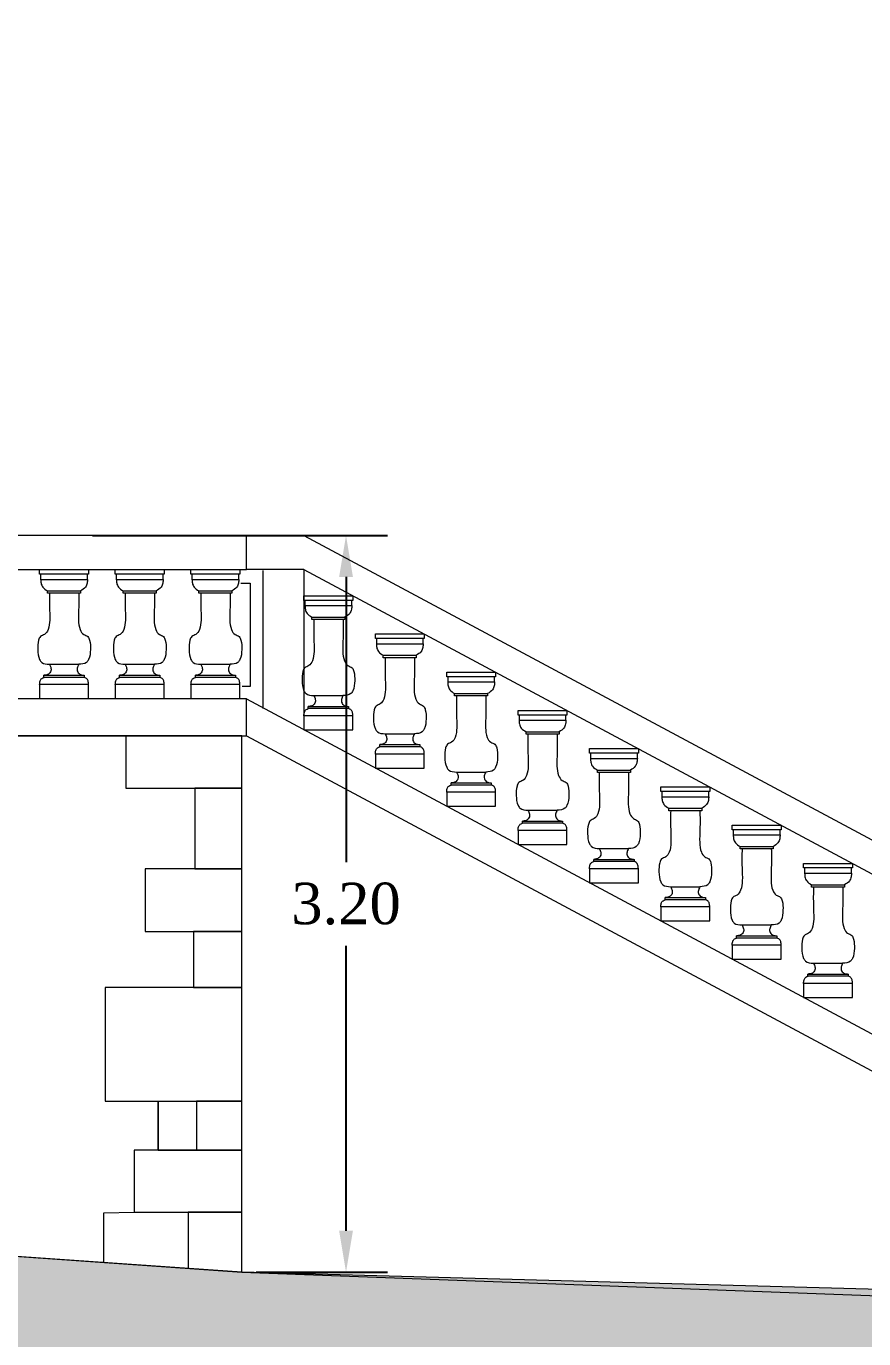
# Model space of a CAD drawing. Header units: millimetres. Extents: x -17502 to -16646, y 1856 to 2034.
# Drawn here: x -16848.3 to -16844.66, y 1860.29 to 1865.99 of the extents above; entities that cross this region are included whole.
import ezdxf

# ---------------------------------------------------------------- set-up
doc = ezdxf.new("R2010")
doc.units = ezdxf.units.MM
doc.layers.get('0').update_dxf_attribs({"lineweight": 9})
doc.layers.get('Defpoints').update_dxf_attribs({"lineweight": 9})
doc.styles.get("Standard").update_dxf_attribs({"font": 'times.ttf'})
doc.dimstyles.get("Standard").update_dxf_attribs({"dimtxt": 0.18, "dimasz": 0.18, "dimexe": 0.18, "dimexo": 0.0625, "dimgap": 0.09, "dimtad": 0, "dimtih": 1, "dimtoh": 1, "dimzin": 0, "dimdsep": 46, "dimtxsty": 'Standard', "dimcen": 0.09, "dimadec": 0, "dimazin": 0, "dimtfac": 1, "dimtofl": 0, "dimtmove": 0, "dimatfit": 3, "dimfxl": 1, "dimtolj": 1, "dimtzin": 0, "dimarcsym": 0})

# ---------------------------------------------------------------- blocks, each defined once
blk = doc.blocks.new('*D537')
at = {"color": 0, "lineweight": -2, "transparency": 16777216}
for p, q in [((-16848.01125570177, 1863.778877671685), (-16846.73058407038, 1863.778877671685)), ((-16846.91058407038, 1863.598877671685), (-16846.91058407038, 1862.360694542629)), ((-16846.91058407038, 1860.758877671685), (-16846.91058407038, 1861.99706080074)), ((-16847.30078005497, 1860.578877671685), (-16846.73058407038, 1860.578877671685))]:
    blk.add_line(p, q, dxfattribs=at)
at = {"color": 0, "lineweight": 9, "transparency": 16777216}
for points in [[(-16846.94058407038, 1863.598877671685), (-16846.88058407038, 1863.598877671685), (-16846.91058407038, 1863.778877671685)], [(-16846.94058407038, 1860.758877671685), (-16846.88058407038, 1860.758877671685), (-16846.91058407038, 1860.578877671685)]]:
    blk.add_solid(points, dxfattribs=at)
at = {"layer": 'Defpoints', "color": 0, "lineweight": 9, "transparency": 16777216}
for p in [(-16848.07375570177, 1863.778877671685), (-16847.36328005497, 1860.578877671685), (-16846.91058407038, 1860.578877671685)]:
    blk.add_point(p, dxfattribs=at)
at = {"color": 0, "lineweight": 9, "transparency": 16777216, "insert": (-16846.91058407038, 1862.178877671682), "char_height": 0.18, "attachment_point": 5}
blk.add_mtext('\\A1;3.20', dxfattribs=at)

msp = doc.modelspace()

# ---------------------------------------------------------------- hatches: boundary and pattern name
at = {"lineweight": 9}
msp.add_hatch(color=254, dxfattribs=at).paths.add_polyline_path([(-16840.66098971528, 1860.398341632455), (-16847.36328005497, 1860.578877671685), (-16850.64828005497, 1860.810565329115), (-16851.33328005497, 1860.858877671685), (-16853.83328005497, 1860.858877671685), (-16854.51828005497, 1860.878519248746), (-16854.86305212836, 1861.368877671685), (-16858.51218845708, 1861.580697557381), (-16861.78528456772, 1863.072965295023), (-16861.78528456772, 1864.39089590515), (-16862.22410138774, 1864.39089590515), (-16862.22410138774, 1863.807170920898), (-16864.17263352049, 1863.807170920898), (-16866.1249177284, 1865.991070964753), (-16866.1249177284, 1859.486771225422), (-16840.66098971528, 1859.486771225422)])

# ---------------------------------------------------------------- linework, layer by layer
for p, q in [((-16847.36328005497, 1860.578877671685), (-16850.64828005497, 1860.810565329115)), ((-16840.66098971528, 1860.398341632455), (-16847.36328005497, 1860.578877671685))]:
    msp.add_line(p, q, dxfattribs=at)
for points in [[(-16850.64828005497, 1863.631237949472), (-16847.34328005497, 1863.631237949472), (-16847.34328005497, 1863.778877671685), (-16850.64828005497, 1863.778877671685)], [(-16848.24118277778, 1863.631237949472), (-16848.02895817029, 1863.631237949472), (-16848.02895817029, 1863.611097933869), (-16848.24118277778, 1863.611097933869)], [(-16847.91255720335, 1863.631237949472), (-16847.70033259586, 1863.631237949472), (-16847.70033259586, 1863.611097933869), (-16847.91255720335, 1863.611097933869)], [(-16847.58393162893, 1863.631237949472), (-16847.37170702144, 1863.631237949472), (-16847.37170702144, 1863.611097933869), (-16847.58393162893, 1863.611097933869)], [(-16848.23683404358, 1863.588564670014), (-16848.03330690449, 1863.588564670014), (-16848.03330690449, 1863.611097933869), (-16848.23683404358, 1863.611097933869)], [(-16847.90820846915, 1863.588564670014), (-16847.70468133006, 1863.588564670014), (-16847.70468133006, 1863.611097933869), (-16847.90820846915, 1863.611097933869)], [(-16847.57958289473, 1863.588564670014), (-16847.37605575564, 1863.588564670014), (-16847.37605575564, 1863.611097933869), (-16847.57958289473, 1863.611097933869)], [(-16848.20671979959, 1863.538357185638), (-16848.06342114848, 1863.538357185638), (-16848.06342114848, 1863.527878135943), (-16848.20671979959, 1863.527878135943)], [(-16847.87809422516, 1863.538357185638), (-16847.73479557406, 1863.538357185638), (-16847.73479557406, 1863.527878135943), (-16847.87809422516, 1863.527878135943)], [(-16847.54946865074, 1863.538357185638), (-16847.40616999963, 1863.538357185638), (-16847.40616999963, 1863.527878135943), (-16847.54946865074, 1863.527878135943)], [(-16847.09328005497, 1863.517546195454), (-16846.88105544748, 1863.517546195454), (-16846.88105544748, 1863.497406179851), (-16847.09328005497, 1863.497406179851)], [(-16847.08893132077, 1863.474872915996), (-16846.88540418168, 1863.474872915996), (-16846.88540418168, 1863.497406179851), (-16847.08893132077, 1863.497406179851)], [(-16847.05881707678, 1863.42466543162), (-16846.91551842567, 1863.42466543162), (-16846.91551842567, 1863.414186381925), (-16847.05881707678, 1863.414186381925)], [(-16846.78328005497, 1863.351474766874), (-16846.57105544748, 1863.351474766874), (-16846.57105544748, 1863.33133475127), (-16846.78328005497, 1863.33133475127)], [(-16846.77893132076, 1863.308801487416), (-16846.57540418168, 1863.308801487416), (-16846.57540418168, 1863.33133475127), (-16846.77893132076, 1863.33133475127)], [(-16846.74881707678, 1863.258594003039), (-16846.60551842567, 1863.258594003039), (-16846.60551842567, 1863.248114953345), (-16846.74881707678, 1863.248114953345)], [(-16848.22232079811, 1863.172364222585), (-16848.04782014996, 1863.172364222585), (-16848.04782014996, 1863.162754627715), (-16848.22232079811, 1863.162754627715)], [(-16847.89369522368, 1863.172364222585), (-16847.71919457553, 1863.172364222585), (-16847.71919457553, 1863.162754627715), (-16847.89369522368, 1863.162754627715)], [(-16847.56506964926, 1863.172364222585), (-16847.39056900111, 1863.172364222585), (-16847.39056900111, 1863.162754627715), (-16847.56506964926, 1863.162754627715)], [(-16846.47328005497, 1863.185403338295), (-16846.26105544748, 1863.185403338295), (-16846.26105544748, 1863.165263322692), (-16846.47328005497, 1863.165263322692)], [(-16846.46893132077, 1863.142730058838), (-16846.26540418168, 1863.142730058838), (-16846.26540418168, 1863.165263322692), (-16846.46893132077, 1863.165263322692)], [(-16848.24118277778, 1863.070604616902), (-16848.02895817029, 1863.070604616902), (-16848.02895817029, 1863.13157176527), (-16848.24118277778, 1863.13157176527)], [(-16847.91255720335, 1863.070604616902), (-16847.70033259586, 1863.070604616902), (-16847.70033259586, 1863.13157176527), (-16847.91255720335, 1863.13157176527)], [(-16847.58393162893, 1863.070604616902), (-16847.37170702144, 1863.070604616902), (-16847.37170702144, 1863.13157176527), (-16847.58393162893, 1863.13157176527)], [(-16847.34328005497, 1863.068877671685), (-16850.64828005497, 1863.068877671685), (-16850.64828005497, 1862.908877671685), (-16847.34328005497, 1862.908877671685)], [(-16846.43881707678, 1863.092522574461), (-16846.29551842567, 1863.092522574461), (-16846.29551842567, 1863.082043524766), (-16846.43881707678, 1863.082043524766)], [(-16847.09328005497, 1862.934949100247), (-16846.88105544748, 1862.934949100247), (-16846.88105544748, 1862.995916248616), (-16847.09328005497, 1862.995916248616)], [(-16847.0744180753, 1863.03670870593), (-16846.89991742715, 1863.03670870593), (-16846.89991742715, 1863.02709911106), (-16847.0744180753, 1863.02709911106)], [(-16846.16328005497, 1863.019331909717), (-16845.95105544748, 1863.019331909717), (-16845.95105544748, 1862.999191894113), (-16846.16328005497, 1862.999191894113)], [(-16846.15893132077, 1862.976658630259), (-16845.95540418168, 1862.976658630259), (-16845.95540418168, 1862.999191894113), (-16846.15893132077, 1862.999191894113)], [(-16847.36328005497, 1862.908877671685), (-16850.64828005497, 1862.908877671685), (-16850.64828005497, 1860.810565329115), (-16847.36328005497, 1860.578877671685)], [(-16846.12881707678, 1862.926451145882), (-16845.98551842567, 1862.926451145882), (-16845.98551842567, 1862.915972096187), (-16846.12881707678, 1862.915972096187)], [(-16846.78328005497, 1862.768877671667), (-16846.57105544748, 1862.768877671667), (-16846.57105544748, 1862.829844820035), (-16846.78328005497, 1862.829844820035)], [(-16846.7644180753, 1862.87063727735), (-16846.58991742715, 1862.87063727735), (-16846.58991742715, 1862.86102768248), (-16846.7644180753, 1862.86102768248)], [(-16845.85328005497, 1862.853260481138), (-16845.64105544748, 1862.853260481138), (-16845.64105544748, 1862.833120465535), (-16845.85328005497, 1862.833120465535)], [(-16845.84893132077, 1862.81058720168), (-16845.64540418168, 1862.81058720168), (-16845.64540418168, 1862.833120465535), (-16845.84893132077, 1862.833120465535)], [(-16846.4544180753, 1862.704565848771), (-16846.27991742715, 1862.704565848771), (-16846.27991742715, 1862.694956253901), (-16846.4544180753, 1862.694956253901)], [(-16845.81881707678, 1862.760379717304), (-16845.67551842568, 1862.760379717304), (-16845.67551842568, 1862.749900667609), (-16845.81881707678, 1862.749900667609)], [(-16846.47328005497, 1862.602806243088), (-16846.26105544748, 1862.602806243088), (-16846.26105544748, 1862.663773391457), (-16846.47328005497, 1862.663773391457)], [(-16845.54328005498, 1862.687189052559), (-16845.33105544748, 1862.687189052559), (-16845.33105544748, 1862.667049036956), (-16845.54328005498, 1862.667049036956)], [(-16845.53893132077, 1862.644515773102), (-16845.33540418169, 1862.644515773102), (-16845.33540418169, 1862.667049036956), (-16845.53893132077, 1862.667049036956)], [(-16845.50881707678, 1862.594308288725), (-16845.36551842568, 1862.594308288725), (-16845.36551842568, 1862.58382923903), (-16845.50881707678, 1862.58382923903)], [(-16846.1444180753, 1862.538494420193), (-16845.96991742715, 1862.538494420193), (-16845.96991742715, 1862.528884825323), (-16846.1444180753, 1862.528884825323)], [(-16846.16328005497, 1862.43673481451), (-16845.95105544748, 1862.43673481451), (-16845.95105544748, 1862.497701962878), (-16846.16328005497, 1862.497701962878)], [(-16845.23328005498, 1862.52111762398), (-16845.02105544749, 1862.52111762398), (-16845.02105544749, 1862.500977608377), (-16845.23328005498, 1862.500977608377)], [(-16845.22893132078, 1862.478444344523), (-16845.02540418169, 1862.478444344523), (-16845.02540418169, 1862.500977608377), (-16845.22893132078, 1862.500977608377)], [(-16845.19881707679, 1862.428236860146), (-16845.05551842568, 1862.428236860146), (-16845.05551842568, 1862.417757810451), (-16845.19881707679, 1862.417757810451)], [(-16845.8344180753, 1862.372422991614), (-16845.65991742715, 1862.372422991614), (-16845.65991742715, 1862.362813396744), (-16845.8344180753, 1862.362813396744)], [(-16845.85328005497, 1862.270663385931), (-16845.64105544748, 1862.270663385931), (-16845.64105544748, 1862.3316305343), (-16845.85328005497, 1862.3316305343)], [(-16844.92328005498, 1862.355046195401), (-16844.71105544749, 1862.355046195401), (-16844.71105544749, 1862.334906179798), (-16844.92328005498, 1862.334906179798)], [(-16844.91893132078, 1862.312372915944), (-16844.71540418169, 1862.312372915944), (-16844.71540418169, 1862.334906179798), (-16844.91893132078, 1862.334906179798)], [(-16844.88881707679, 1862.262165431567), (-16844.74551842568, 1862.262165431567), (-16844.74551842568, 1862.251686381872), (-16844.88881707679, 1862.251686381872)], [(-16845.52441807531, 1862.206351563036), (-16845.34991742716, 1862.206351563036), (-16845.34991742716, 1862.196741968165), (-16845.52441807531, 1862.196741968165)], [(-16845.54328005498, 1862.104591957353), (-16845.33105544748, 1862.104591957353), (-16845.33105544748, 1862.165559105721), (-16845.54328005498, 1862.165559105721)], [(-16845.21441807531, 1862.040280134457), (-16845.03991742716, 1862.040280134457), (-16845.03991742716, 1862.030670539586), (-16845.21441807531, 1862.030670539586)], [(-16845.23328005498, 1861.938520528774), (-16845.02105544749, 1861.938520528774), (-16845.02105544749, 1861.999487677142), (-16845.23328005498, 1861.999487677142)], [(-16844.90441807531, 1861.874208705878), (-16844.72991742716, 1861.874208705878), (-16844.72991742716, 1861.864599111007), (-16844.90441807531, 1861.864599111007)], [(-16844.92328005498, 1861.772449100195), (-16844.71105544749, 1861.772449100195), (-16844.71105544749, 1861.833416248563), (-16844.92328005498, 1861.833416248563)]]:
    msp.add_lwpolyline(points, close=True, dxfattribs=at)
for points in [[(-16847.59328005497, 1863.778877671685), (-16847.09328005497, 1863.778877671685)], [(-16847.09328005497, 1863.778877671685), (-16842.76487720401, 1861.460090429982)], [(-16847.09328005497, 1863.631237949473), (-16847.34328005497, 1863.631237949473)], [(-16847.27161382207, 1863.627758480065), (-16847.27161382207, 1863.027005577509)], [(-16847.09328005497, 1863.631237949473), (-16842.76487720401, 1861.312450707771)], [(-16847.09328005497, 1863.631237949473), (-16847.09328005497, 1862.934949100247)], [(-16847.36752746565, 1863.572347997759), (-16847.32702430438, 1863.572347997759), (-16847.32702430438, 1863.1225356298), (-16847.36216775123, 1863.1225356298)], [(-16848.20671979959, 1863.538357185638), (-16848.06342114848, 1863.538357185638)], [(-16847.87809422516, 1863.538357185638), (-16847.73479557406, 1863.538357185638)], [(-16847.54946865074, 1863.538357185638), (-16847.40616999963, 1863.538357185638)], [(-16847.05881707678, 1863.42466543162), (-16846.91551842567, 1863.42466543162)], [(-16848.19843123521, 1863.219490728933), (-16848.07170971285, 1863.219490728933)], [(-16847.86980566079, 1863.219490728933), (-16847.74308413843, 1863.219490728933)], [(-16847.54118008636, 1863.219490728933), (-16847.41445856401, 1863.219490728933)], [(-16846.74881707678, 1863.258594003039), (-16846.60551842567, 1863.258594003039)], [(-16847.34328005497, 1863.068877671685), (-16842.76487720401, 1860.616161858544)], [(-16847.0505285124, 1863.083835212279), (-16846.92380699005, 1863.083835212279)], [(-16846.43881707678, 1863.092522574461), (-16846.29551842567, 1863.092522574461)], [(-16847.36328005497, 1860.578877671685), (-16847.36328005497, 1862.908877671685), (-16847.86668729537, 1862.908877671685), (-16847.86668729537, 1862.681352724337), (-16847.36328005497, 1862.681352724337), (-16847.56708086592, 1862.681352724337), (-16847.56708086592, 1862.331084440571), (-16847.36328005497, 1862.331084440571), (-16847.78279769776, 1862.331084440571), (-16847.78279769776, 1862.058653394533), (-16847.36328005497, 1862.058653394533), (-16847.57303887637, 1862.058653394533), (-16847.57303887637, 1861.816159747623), (-16847.36328005497, 1861.816159747623), (-16847.95656973079, 1861.816159747623), (-16847.95656973079, 1861.322120549529), (-16847.36328005497, 1861.322120549529), (-16847.56060171161, 1861.322120549529), (-16847.56060171161, 1861.108729653055), (-16847.36328005497, 1861.108729653055), (-16847.56060171161, 1861.108729653055), (-16847.72603290995, 1861.108729653055), (-16847.72603290995, 1861.322120549529), (-16847.72603290995, 1861.108729653055), (-16847.36328005497, 1861.108729653055), (-16847.83025914945, 1861.108729653055), (-16847.83025914945, 1860.839854967262), (-16847.36328005497, 1860.839854967262), (-16847.59676960221, 1860.839854967262), (-16847.59676960221, 1860.595345448316)], [(-16847.34328005497, 1862.908877671685), (-16842.76487720401, 1860.456161858543)], [(-16846.7405285124, 1862.917763783698), (-16846.61380699004, 1862.917763783698)], [(-16846.12881707678, 1862.926451145882), (-16845.98551842567, 1862.926451145882)], [(-16846.4305285124, 1862.75169235512), (-16846.30380699005, 1862.75169235512)], [(-16845.81881707678, 1862.760379717304), (-16845.67551842568, 1862.760379717304)], [(-16845.50881707678, 1862.594308288725), (-16845.36551842568, 1862.594308288725)], [(-16846.12052851241, 1862.585620926541), (-16845.99380699005, 1862.585620926541)], [(-16845.81052851241, 1862.419549497963), (-16845.68380699005, 1862.419549497963)], [(-16845.19881707679, 1862.428236860146), (-16845.05551842568, 1862.428236860146)], [(-16845.50052851241, 1862.253478069384), (-16845.37380699005, 1862.253478069384)], [(-16844.88881707679, 1862.262165431567), (-16844.74551842568, 1862.262165431567)], [(-16845.19052851241, 1862.087406640805), (-16845.06380699006, 1862.087406640805)], [(-16844.88052851241, 1861.921335212226), (-16844.75380699006, 1861.921335212226)], [(-16854.51828005497, 1860.878519248746), (-16853.83328005497, 1860.858877671685), (-16851.33328005497, 1860.858877671685), (-16847.36328005497, 1860.578877671685)], [(-16847.96279559525, 1860.621160883594), (-16847.96279559525, 1860.836902638491), (-16847.83025914945, 1860.839854967262)], [(-16847.36328005497, 1860.578877671685), (-16842.76487720401, 1860.407694769391), (-16842.51487720401, 1860.398341632455), (-16841.3366010549, 1860.398341632455), (-16840.66098971528, 1860.398341632455)]]:
    msp.add_lwpolyline(points, dxfattribs=at)
for points in [[(-16848.23683404358, 1863.588564670014), (-16848.23522348565, 1863.572325642639), (-16848.22765591361, 1863.554569885356), (-16848.20671979959, 1863.538357185638)], [(-16848.03330690449, 1863.588564670014), (-16848.03491746241, 1863.572325642639), (-16848.04248503445, 1863.554569885356), (-16848.06342114848, 1863.538357185638)], [(-16847.90820846915, 1863.588564670014), (-16847.90659791122, 1863.572325642639), (-16847.89903033919, 1863.554569885356), (-16847.87809422516, 1863.538357185638)], [(-16847.70468133006, 1863.588564670014), (-16847.70629188799, 1863.572325642639), (-16847.71385946003, 1863.554569885356), (-16847.73479557406, 1863.538357185638)], [(-16847.57958289473, 1863.588564670014), (-16847.5779723368, 1863.572325642639), (-16847.57040476476, 1863.554569885356), (-16847.54946865074, 1863.538357185638)], [(-16847.37605575564, 1863.588564670014), (-16847.37766631356, 1863.572325642639), (-16847.3852338856, 1863.554569885356), (-16847.40616999963, 1863.538357185638)], [(-16848.19859069639, 1863.527878135943), (-16848.19859069639, 1863.469423031352), (-16848.19750863838, 1863.411400727759), (-16848.20479829236, 1863.370144004686), (-16848.22014301398, 1863.349350292619), (-16848.23779992273, 1863.339930770591), (-16848.24595408411, 1863.323873468264), (-16848.24931188097, 1863.283851576526), (-16848.24118277778, 1863.240021806566), (-16848.23232357018, 1863.227945759715), (-16848.19843123521, 1863.219490728933)], [(-16848.07155025167, 1863.527878135943), (-16848.07155025167, 1863.469423031352), (-16848.07263230969, 1863.411400727759), (-16848.06534265571, 1863.370144004686), (-16848.04999793408, 1863.349350292619), (-16848.03234102534, 1863.339930770591), (-16848.02418686396, 1863.323873468264), (-16848.02082906709, 1863.283851576526), (-16848.02895817029, 1863.240021806566), (-16848.03781737789, 1863.227945759715), (-16848.07170971285, 1863.219490728933)], [(-16847.86996512196, 1863.527878135943), (-16847.86996512196, 1863.469423031352), (-16847.86888306395, 1863.411400727759), (-16847.87617271793, 1863.370144004686), (-16847.89151743956, 1863.349350292619), (-16847.9091743483, 1863.339930770591), (-16847.91732850968, 1863.323873468264), (-16847.92068630655, 1863.283851576526), (-16847.91255720335, 1863.240021806566), (-16847.90369799575, 1863.227945759715), (-16847.86980566079, 1863.219490728933)], [(-16847.74292467725, 1863.527878135943), (-16847.74292467725, 1863.469423031352), (-16847.74400673526, 1863.411400727759), (-16847.73671708128, 1863.370144004686), (-16847.72137235966, 1863.349350292619), (-16847.70371545091, 1863.339930770591), (-16847.69556128953, 1863.323873468264), (-16847.69220349267, 1863.283851576526), (-16847.70033259586, 1863.240021806566), (-16847.70919180346, 1863.227945759715), (-16847.74308413843, 1863.219490728933)], [(-16847.54133954754, 1863.527878135943), (-16847.54133954754, 1863.469423031352), (-16847.54025748953, 1863.411400727759), (-16847.54754714351, 1863.370144004686), (-16847.56289186513, 1863.349350292619), (-16847.58054877388, 1863.339930770591), (-16847.58870293526, 1863.323873468264), (-16847.59206073212, 1863.283851576526), (-16847.58393162893, 1863.240021806566), (-16847.57507242133, 1863.227945759715), (-16847.54118008636, 1863.219490728933)], [(-16847.41429910282, 1863.527878135943), (-16847.41429910282, 1863.469423031352), (-16847.41538116084, 1863.411400727759), (-16847.40809150686, 1863.370144004686), (-16847.39274678523, 1863.349350292619), (-16847.37508987649, 1863.339930770591), (-16847.36693571511, 1863.323873468264), (-16847.36357791824, 1863.283851576526), (-16847.37170702144, 1863.240021806566), (-16847.38056622904, 1863.227945759715), (-16847.41445856401, 1863.219490728933)], [(-16847.08893132077, 1863.474872915996), (-16847.08732076284, 1863.458633888622), (-16847.0797531908, 1863.440878131338), (-16847.05881707678, 1863.42466543162)], [(-16846.88540418168, 1863.474872915996), (-16846.8870147396, 1863.458633888622), (-16846.89458231164, 1863.440878131338), (-16846.91551842567, 1863.42466543162)], [(-16847.05068797358, 1863.414186381925), (-16847.05068797358, 1863.333767514698), (-16847.04960591557, 1863.275745211105), (-16847.05689556955, 1863.234488488031), (-16847.07224029117, 1863.213694775965), (-16847.08989719992, 1863.204275253936), (-16847.0980513613, 1863.18821795161), (-16847.10140915816, 1863.148196059871), (-16847.09328005497, 1863.104366289912), (-16847.08442084737, 1863.092290243061), (-16847.0505285124, 1863.083835212279)], [(-16846.92364752886, 1863.414186381925), (-16846.92364752886, 1863.333767514698), (-16846.92472958688, 1863.275745211105), (-16846.9174399329, 1863.234488488031), (-16846.90209521127, 1863.213694775965), (-16846.88443830253, 1863.204275253936), (-16846.87628414115, 1863.18821795161), (-16846.87292634428, 1863.148196059871), (-16846.88105544748, 1863.104366289912), (-16846.88991465508, 1863.092290243061), (-16846.92380699005, 1863.083835212279)], [(-16846.77893132076, 1863.308801487416), (-16846.77732076284, 1863.292562460041), (-16846.7697531908, 1863.274806702757), (-16846.74881707678, 1863.258594003039)], [(-16846.57540418168, 1863.308801487416), (-16846.5770147396, 1863.292562460041), (-16846.58458231164, 1863.274806702757), (-16846.60551842567, 1863.258594003039)], [(-16848.19843123521, 1863.219490728933), (-16848.19454266041, 1863.210661331709), (-16848.1914206383, 1863.19505930521), (-16848.2000907705, 1863.179041815438), (-16848.21427484253, 1863.173045530981), (-16848.22232079811, 1863.172364222585)], [(-16848.07170971285, 1863.219490728933), (-16848.07559828765, 1863.210661331709), (-16848.07872030977, 1863.19505930521), (-16848.07005017757, 1863.179041815438), (-16848.05586610554, 1863.173045530981), (-16848.04782014996, 1863.172364222585)], [(-16847.86980566079, 1863.219490728933), (-16847.86591708599, 1863.210661331709), (-16847.86279506387, 1863.19505930521), (-16847.87146519607, 1863.179041815438), (-16847.8856492681, 1863.173045530981), (-16847.89369522368, 1863.172364222585)], [(-16847.74308413843, 1863.219490728933), (-16847.74697271322, 1863.210661331709), (-16847.75009473534, 1863.19505930521), (-16847.74142460314, 1863.179041815438), (-16847.72724053111, 1863.173045530981), (-16847.71919457553, 1863.172364222585)], [(-16847.54118008636, 1863.219490728933), (-16847.53729151157, 1863.210661331709), (-16847.53416948945, 1863.19505930521), (-16847.54283962165, 1863.179041815438), (-16847.55702369368, 1863.173045530981), (-16847.56506964926, 1863.172364222585)], [(-16847.41445856401, 1863.219490728933), (-16847.4183471388, 1863.210661331709), (-16847.42146916092, 1863.19505930521), (-16847.41279902872, 1863.179041815438), (-16847.39861495669, 1863.173045530981), (-16847.39056900111, 1863.172364222585)], [(-16846.74068797358, 1863.248114953345), (-16846.74068797358, 1863.167696086117), (-16846.73960591557, 1863.109673782525), (-16846.74689556955, 1863.068417059451), (-16846.76224029117, 1863.047623347384), (-16846.77989719992, 1863.038203825356), (-16846.7880513613, 1863.022146523029), (-16846.79140915816, 1862.982124631291), (-16846.78328005497, 1862.938294861332), (-16846.77442084737, 1862.92621881448), (-16846.7405285124, 1862.917763783698)], [(-16846.61364752886, 1863.248114953345), (-16846.61364752886, 1863.167696086117), (-16846.61472958688, 1863.109673782525), (-16846.6074399329, 1863.068417059451), (-16846.59209521127, 1863.047623347384), (-16846.57443830253, 1863.038203825356), (-16846.56628414115, 1863.022146523029), (-16846.56292634428, 1862.982124631291), (-16846.57105544748, 1862.938294861332), (-16846.57991465508, 1862.92621881448), (-16846.61380699004, 1862.917763783698)], [(-16848.24118277778, 1863.13157176527), (-16848.23932847205, 1863.147302861503), (-16848.23189644202, 1863.158530001944), (-16848.22232079811, 1863.162754627715), (-16848.22204288005, 1863.162847737722)], [(-16848.02895817029, 1863.13157176527), (-16848.03081247602, 1863.147302861503), (-16848.03824450605, 1863.158530001944), (-16848.04782014996, 1863.162754627715), (-16848.04809806801, 1863.162847737722)], [(-16847.91255720335, 1863.13157176527), (-16847.91070289762, 1863.147302861503), (-16847.90327086759, 1863.158530001944), (-16847.89369522368, 1863.162754627715), (-16847.89341730563, 1863.162847737722)], [(-16847.70033259586, 1863.13157176527), (-16847.70218690159, 1863.147302861503), (-16847.70961893163, 1863.158530001944), (-16847.71919457553, 1863.162754627715), (-16847.71947249359, 1863.162847737722)], [(-16847.58393162893, 1863.13157176527), (-16847.5820773232, 1863.147302861503), (-16847.57464529317, 1863.158530001944), (-16847.56506964926, 1863.162754627715), (-16847.5647917312, 1863.162847737722)], [(-16847.37170702144, 1863.13157176527), (-16847.37356132717, 1863.147302861503), (-16847.3809933572, 1863.158530001944), (-16847.39056900111, 1863.162754627715), (-16847.39084691917, 1863.162847737722)], [(-16846.46893132077, 1863.142730058838), (-16846.46732076284, 1863.126491031463), (-16846.4597531908, 1863.108735274179), (-16846.43881707678, 1863.092522574461)], [(-16846.26540418168, 1863.142730058838), (-16846.26701473961, 1863.126491031463), (-16846.27458231164, 1863.108735274179), (-16846.29551842567, 1863.092522574461)], [(-16847.0505285124, 1863.083835212279), (-16847.04663993761, 1863.075005815054), (-16847.04351791549, 1863.059403788555), (-16847.05218804769, 1863.043386298784), (-16847.06637211972, 1863.037390014327), (-16847.0744180753, 1863.03670870593)], [(-16846.92380699005, 1863.083835212279), (-16846.92769556484, 1863.075005815054), (-16846.93081758696, 1863.059403788555), (-16846.92214745476, 1863.043386298784), (-16846.90796338273, 1863.037390014327), (-16846.89991742715, 1863.03670870593)], [(-16846.43068797358, 1863.082043524766), (-16846.43068797358, 1863.001624657539), (-16846.42960591557, 1862.943602353946), (-16846.43689556955, 1862.902345630872), (-16846.45224029117, 1862.881551918806), (-16846.46989719992, 1862.872132396777), (-16846.4780513613, 1862.856075094451), (-16846.48140915816, 1862.816053202712), (-16846.47328005497, 1862.772223432753), (-16846.46442084737, 1862.760147385902), (-16846.4305285124, 1862.75169235512)], [(-16846.30364752886, 1863.082043524766), (-16846.30364752886, 1863.001624657539), (-16846.30472958688, 1862.943602353946), (-16846.2974399329, 1862.902345630872), (-16846.28209521127, 1862.881551918806), (-16846.26443830253, 1862.872132396777), (-16846.25628414115, 1862.856075094451), (-16846.25292634428, 1862.816053202712), (-16846.26105544748, 1862.772223432753), (-16846.26991465508, 1862.760147385902), (-16846.30380699005, 1862.75169235512)], [(-16847.09328005497, 1862.995916248616), (-16847.09142574924, 1863.011647344848), (-16847.08399371921, 1863.02287448529), (-16847.0744180753, 1863.02709911106), (-16847.07414015724, 1863.027192221067)], [(-16846.88105544748, 1862.995916248616), (-16846.88290975321, 1863.011647344848), (-16846.89034178324, 1863.02287448529), (-16846.89991742715, 1863.02709911106), (-16846.90019534521, 1863.027192221067)], [(-16846.15893132077, 1862.976658630259), (-16846.15732076284, 1862.960419602884), (-16846.14975319081, 1862.9426638456), (-16846.12881707678, 1862.926451145882)], [(-16845.95540418168, 1862.976658630259), (-16845.95701473961, 1862.960419602884), (-16845.96458231164, 1862.9426638456), (-16845.98551842567, 1862.926451145882)], [(-16846.7405285124, 1862.917763783698), (-16846.7366399376, 1862.908934386474), (-16846.73351791549, 1862.893332359975), (-16846.74218804769, 1862.877314870203), (-16846.75637211972, 1862.871318585746), (-16846.7644180753, 1862.87063727735)], [(-16846.61380699004, 1862.917763783698), (-16846.61769556484, 1862.908934386474), (-16846.62081758696, 1862.893332359975), (-16846.61214745476, 1862.877314870203), (-16846.59796338273, 1862.871318585746), (-16846.58991742715, 1862.87063727735)], [(-16846.12068797358, 1862.915972096187), (-16846.12068797358, 1862.83555322896), (-16846.11960591557, 1862.777530925368), (-16846.12689556955, 1862.736274202294), (-16846.14224029117, 1862.715480490227), (-16846.15989719992, 1862.706060968199), (-16846.1680513613, 1862.690003665872), (-16846.17140915817, 1862.649981774134), (-16846.16328005497, 1862.606152004174), (-16846.15442084737, 1862.594075957323), (-16846.12052851241, 1862.585620926541)], [(-16845.99364752887, 1862.915972096187), (-16845.99364752887, 1862.83555322896), (-16845.99472958688, 1862.777530925368), (-16845.9874399329, 1862.736274202294), (-16845.97209521128, 1862.715480490227), (-16845.95443830253, 1862.706060968199), (-16845.94628414115, 1862.690003665872), (-16845.94292634429, 1862.649981774134), (-16845.95105544748, 1862.606152004174), (-16845.95991465508, 1862.594075957323), (-16845.99380699005, 1862.585620926541)], [(-16846.78328005497, 1862.829844820035), (-16846.78142574924, 1862.845575916268), (-16846.77399371921, 1862.856803056709), (-16846.7644180753, 1862.86102768248), (-16846.76414015724, 1862.861120792487)], [(-16846.57105544748, 1862.829844820035), (-16846.57290975321, 1862.845575916268), (-16846.58034178324, 1862.856803056709), (-16846.58991742715, 1862.86102768248), (-16846.5901953452, 1862.861120792487)], [(-16845.84893132077, 1862.81058720168), (-16845.84732076284, 1862.794348174305), (-16845.83975319081, 1862.776592417022), (-16845.81881707678, 1862.760379717304)], [(-16845.64540418168, 1862.81058720168), (-16845.64701473961, 1862.794348174305), (-16845.65458231165, 1862.776592417022), (-16845.67551842568, 1862.760379717304)], [(-16846.4305285124, 1862.75169235512), (-16846.42663993761, 1862.742862957895), (-16846.42351791549, 1862.727260931396), (-16846.43218804769, 1862.711243441625), (-16846.44637211972, 1862.705247157168), (-16846.4544180753, 1862.704565848771)], [(-16846.30380699005, 1862.75169235512), (-16846.30769556484, 1862.742862957895), (-16846.31081758696, 1862.727260931396), (-16846.30214745476, 1862.711243441625), (-16846.28796338273, 1862.705247157168), (-16846.27991742715, 1862.704565848771)], [(-16845.81068797359, 1862.749900667609), (-16845.81068797359, 1862.669481800382), (-16845.80960591558, 1862.611459496789), (-16845.81689556955, 1862.570202773715), (-16845.83224029118, 1862.549409061648), (-16845.84989719993, 1862.53998953962), (-16845.85805136131, 1862.523932237294), (-16845.86140915817, 1862.483910345555), (-16845.85328005497, 1862.440080575596), (-16845.84442084737, 1862.428004528745), (-16845.81052851241, 1862.419549497963)], [(-16845.68364752887, 1862.749900667609), (-16845.68364752887, 1862.669481800382), (-16845.68472958688, 1862.611459496789), (-16845.6774399329, 1862.570202773715), (-16845.66209521128, 1862.549409061648), (-16845.64443830253, 1862.53998953962), (-16845.63628414115, 1862.523932237294), (-16845.63292634429, 1862.483910345555), (-16845.64105544748, 1862.440080575596), (-16845.64991465509, 1862.428004528745), (-16845.68380699005, 1862.419549497963)], [(-16846.47328005497, 1862.663773391457), (-16846.47142574924, 1862.679504487689), (-16846.46399371921, 1862.690731628131), (-16846.4544180753, 1862.694956253901), (-16846.45414015724, 1862.695049363908)], [(-16846.26105544748, 1862.663773391457), (-16846.26290975321, 1862.679504487689), (-16846.27034178324, 1862.690731628131), (-16846.27991742715, 1862.694956253901), (-16846.28019534521, 1862.695049363908)], [(-16845.53893132077, 1862.644515773102), (-16845.53732076285, 1862.628276745727), (-16845.52975319081, 1862.610520988443), (-16845.50881707678, 1862.594308288725)], [(-16845.33540418169, 1862.644515773102), (-16845.33701473961, 1862.628276745727), (-16845.34458231165, 1862.610520988443), (-16845.36551842568, 1862.594308288725)], [(-16846.12052851241, 1862.585620926541), (-16846.11663993761, 1862.576791529317), (-16846.11351791549, 1862.561189502818), (-16846.12218804769, 1862.545172013046), (-16846.13637211972, 1862.539175728589), (-16846.1444180753, 1862.538494420193)], [(-16845.99380699005, 1862.585620926541), (-16845.99769556484, 1862.576791529317), (-16846.00081758696, 1862.561189502818), (-16845.99214745476, 1862.545172013046), (-16845.97796338273, 1862.539175728589), (-16845.96991742715, 1862.538494420193)], [(-16845.50068797359, 1862.58382923903), (-16845.50068797359, 1862.503410371803), (-16845.49960591558, 1862.44538806821), (-16845.50689556956, 1862.404131345137), (-16845.52224029118, 1862.38333763307), (-16845.53989719993, 1862.373918111042), (-16845.54805136131, 1862.357860808715), (-16845.55140915817, 1862.317838916977), (-16845.54328005498, 1862.274009147017), (-16845.53442084738, 1862.261933100166), (-16845.50052851241, 1862.253478069384)], [(-16845.37364752887, 1862.58382923903), (-16845.37364752887, 1862.503410371803), (-16845.37472958689, 1862.44538806821), (-16845.36743993291, 1862.404131345137), (-16845.35209521128, 1862.38333763307), (-16845.33443830254, 1862.373918111042), (-16845.32628414116, 1862.357860808715), (-16845.32292634429, 1862.317838916977), (-16845.33105544748, 1862.274009147017), (-16845.33991465509, 1862.261933100166), (-16845.37380699005, 1862.253478069384)], [(-16846.16328005497, 1862.497701962878), (-16846.16142574924, 1862.513433059111), (-16846.15399371921, 1862.524660199552), (-16846.1444180753, 1862.528884825323), (-16846.14414015724, 1862.52897793533)], [(-16845.95105544748, 1862.497701962878), (-16845.95290975321, 1862.513433059111), (-16845.96034178324, 1862.524660199552), (-16845.96991742715, 1862.528884825323), (-16845.97019534521, 1862.52897793533)], [(-16845.22893132078, 1862.478444344523), (-16845.22732076285, 1862.462205317148), (-16845.21975319081, 1862.444449559864), (-16845.19881707679, 1862.428236860146)], [(-16845.02540418169, 1862.478444344523), (-16845.02701473961, 1862.462205317148), (-16845.03458231165, 1862.444449559864), (-16845.05551842568, 1862.428236860146)], [(-16845.81052851241, 1862.419549497963), (-16845.80663993761, 1862.410720100738), (-16845.80351791549, 1862.395118074239), (-16845.81218804769, 1862.379100584468), (-16845.82637211973, 1862.373104300011), (-16845.8344180753, 1862.372422991614)], [(-16845.68380699005, 1862.419549497963), (-16845.68769556484, 1862.410720100738), (-16845.69081758696, 1862.395118074239), (-16845.68214745477, 1862.379100584468), (-16845.66796338273, 1862.373104300011), (-16845.65991742715, 1862.372422991614)], [(-16845.85328005497, 1862.3316305343), (-16845.85142574924, 1862.347361630532), (-16845.84399371921, 1862.358588770974), (-16845.8344180753, 1862.362813396744), (-16845.83414015725, 1862.362906506751)], [(-16845.64105544748, 1862.3316305343), (-16845.64290975321, 1862.347361630532), (-16845.65034178325, 1862.358588770974), (-16845.65991742715, 1862.362813396744), (-16845.66019534521, 1862.362906506751)], [(-16845.19068797359, 1862.417757810451), (-16845.19068797359, 1862.337338943224), (-16845.18960591558, 1862.279316639631), (-16845.19689556956, 1862.238059916558), (-16845.21224029118, 1862.217266204491), (-16845.22989719993, 1862.207846682463), (-16845.23805136131, 1862.191789380136), (-16845.24140915817, 1862.151767488398), (-16845.23328005498, 1862.107937718438), (-16845.22442084738, 1862.095861671587), (-16845.19052851241, 1862.087406640805)], [(-16845.06364752887, 1862.417757810451), (-16845.06364752887, 1862.337338943224), (-16845.06472958689, 1862.279316639631), (-16845.05743993291, 1862.238059916558), (-16845.04209521128, 1862.217266204491), (-16845.02443830254, 1862.207846682463), (-16845.01628414116, 1862.191789380136), (-16845.01292634429, 1862.151767488398), (-16845.02105544749, 1862.107937718438), (-16845.02991465509, 1862.095861671587), (-16845.06380699006, 1862.087406640805)], [(-16844.91893132078, 1862.312372915944), (-16844.91732076285, 1862.296133888569), (-16844.90975319082, 1862.278378131285), (-16844.88881707679, 1862.262165431567)], [(-16844.71540418169, 1862.312372915944), (-16844.71701473962, 1862.296133888569), (-16844.72458231165, 1862.278378131285), (-16844.74551842568, 1862.262165431567)], [(-16845.50052851241, 1862.253478069384), (-16845.49663993761, 1862.24464867216), (-16845.4935179155, 1862.229046645661), (-16845.5021880477, 1862.213029155889), (-16845.51637211973, 1862.207032871432), (-16845.52441807531, 1862.206351563036)], [(-16845.37380699005, 1862.253478069384), (-16845.37769556485, 1862.24464867216), (-16845.38081758697, 1862.229046645661), (-16845.37214745477, 1862.213029155889), (-16845.35796338274, 1862.207032871432), (-16845.34991742716, 1862.206351563036)], [(-16844.88068797359, 1862.251686381872), (-16844.88068797359, 1862.171267514645), (-16844.87960591558, 1862.113245211052), (-16844.88689556956, 1862.071988487979), (-16844.90224029118, 1862.051194775912), (-16844.91989719993, 1862.041775253884), (-16844.92805136131, 1862.025717951557), (-16844.93140915818, 1861.985696059819), (-16844.92328005498, 1861.941866289859), (-16844.91442084738, 1861.929790243008), (-16844.88052851241, 1861.921335212226)], [(-16844.75364752888, 1862.251686381872), (-16844.75364752888, 1862.171267514645), (-16844.75472958689, 1862.113245211052), (-16844.74743993291, 1862.071988487979), (-16844.73209521129, 1862.051194775912), (-16844.71443830254, 1862.041775253884), (-16844.70628414116, 1862.025717951557), (-16844.7029263443, 1861.985696059819), (-16844.71105544749, 1861.941866289859), (-16844.71991465509, 1861.929790243008), (-16844.75380699006, 1861.921335212226)], [(-16845.54328005498, 1862.165559105721), (-16845.54142574924, 1862.181290201954), (-16845.53399371921, 1862.192517342395), (-16845.52441807531, 1862.196741968165), (-16845.52414015725, 1862.196835078173)], [(-16845.33105544748, 1862.165559105721), (-16845.33290975322, 1862.181290201954), (-16845.34034178325, 1862.192517342395), (-16845.34991742716, 1862.196741968165), (-16845.35019534521, 1862.196835078173)], [(-16845.19052851241, 1862.087406640805), (-16845.18663993762, 1862.078577243581), (-16845.1835179155, 1862.062975217082), (-16845.1921880477, 1862.04695772731), (-16845.20637211973, 1862.040961442853), (-16845.21441807531, 1862.040280134457)], [(-16845.06380699006, 1862.087406640805), (-16845.06769556485, 1862.078577243581), (-16845.07081758697, 1862.062975217082), (-16845.06214745477, 1862.04695772731), (-16845.04796338274, 1862.040961442853), (-16845.03991742716, 1862.040280134457)], [(-16845.23328005498, 1861.999487677142), (-16845.23142574925, 1862.015218773375), (-16845.22399371922, 1862.026445913816), (-16845.21441807531, 1862.030670539586), (-16845.21414015725, 1862.030763649594)], [(-16845.02105544749, 1861.999487677142), (-16845.02290975322, 1862.015218773375), (-16845.03034178325, 1862.026445913816), (-16845.03991742716, 1862.030670539586), (-16845.04019534522, 1862.030763649594)], [(-16844.88052851241, 1861.921335212226), (-16844.87663993762, 1861.912505815002), (-16844.8735179155, 1861.896903788503), (-16844.8821880477, 1861.880886298731), (-16844.89637211973, 1861.874890014274), (-16844.90441807531, 1861.874208705878)], [(-16844.75380699006, 1861.921335212226), (-16844.75769556485, 1861.912505815002), (-16844.76081758697, 1861.896903788503), (-16844.75214745477, 1861.880886298731), (-16844.73796338274, 1861.874890014274), (-16844.72991742716, 1861.874208705878)], [(-16844.92328005498, 1861.833416248563), (-16844.92142574925, 1861.849147344796), (-16844.91399371922, 1861.860374485237), (-16844.90441807531, 1861.864599111007), (-16844.90414015725, 1861.864692221015)], [(-16844.71105544749, 1861.833416248563), (-16844.71290975322, 1861.849147344796), (-16844.72034178325, 1861.860374485237), (-16844.72991742716, 1861.864599111007), (-16844.73019534522, 1861.864692221015)]]:
    msp.add_spline(points, degree=3, dxfattribs=at)

# ---------------------------------------------------------------- dimensions: what is measured, and where the dimension line sits
dim = msp.add_linear_dim(base=(-16846.91058407038, 1860.578877671685), p1=(-16848.07375570177, 1863.778877671685), p2=(-16847.36328005497, 1860.578877671685), angle=90, dimstyle='Standard', dxfattribs=at)
dim.commit()
dim.dimension.update_dxf_attribs({"geometry": '*D537', "text_midpoint": (-16846.91058407038, 1862.178877671682)})

doc.saveas('drawing.dxf')
